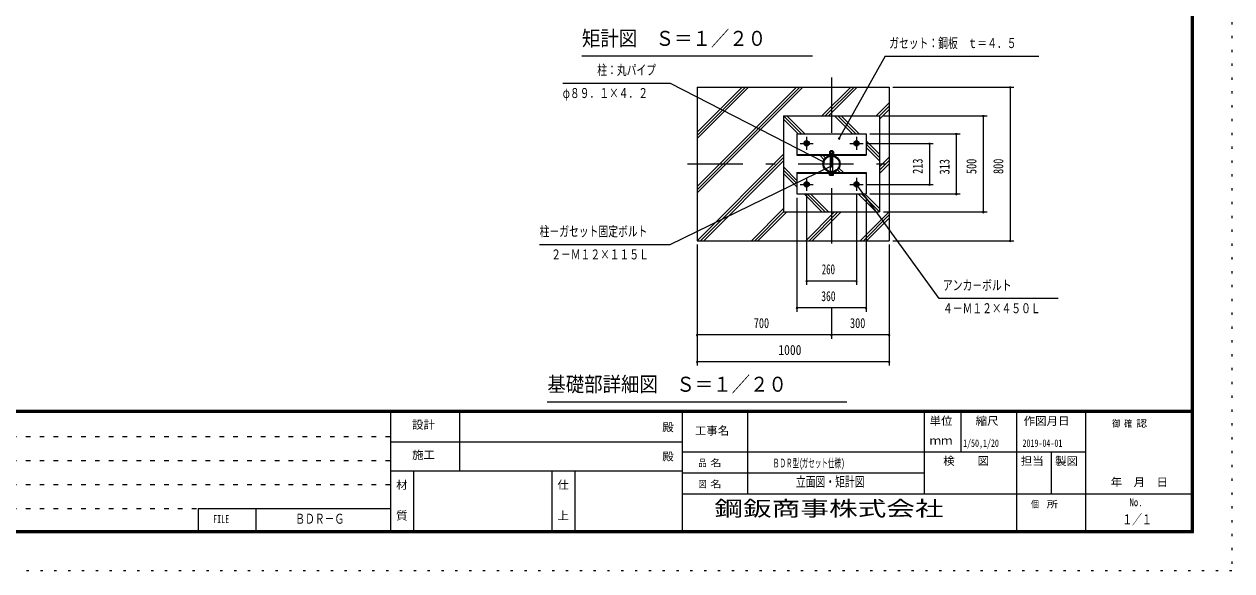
# Model space of a CAD drawing. Units: millimetres, scale not verified, with parts at other scales. Extents: x -25339 to 25345, y -10500 to 10500.
# Drawn here: x 9623 to 25345, y -10500 to -3387 of the extents above; entities that cross this region are included whole.
import ezdxf
from ezdxf.enums import TextEntityAlignment as Align

# ---------------------------------------------------------------- set-up
doc = ezdxf.new("R2010")
doc.units = ezdxf.units.MM
doc.header["$LTSCALE"] = 60
for name, pattern in [('USER1', [3, 1, -2]), ('USER3', [24, 12, -5, 2, -5]), ('USER4', [3, 0.5, -2.5])]:
    doc.linetypes.add(name, pattern=pattern)
doc.layers.add('0-1_0-F', color=7, linetype='Continuous')
doc.layers.add('0-E_2-5DIM', color=7, linetype='Continuous')
for name, color, linetype, lineweight in [('0-6_2-02BOLD', 7, 'Continuous', 18), ('0-8_2-22CENTER', 3, 'USER3', 18), ('0-9_2-42THIN', 4, 'Continuous', 18), ('0-A_2-52DIM', 3, 'Continuous', 18), ('0-B_2-62HATCH', 2, 'Continuous', 18), ('0-C_F-F', 5, 'Continuous', 18), ('0-D_F-E_J_ADD', 5, 'USER4', 18)]:
    doc.layers.add(name, color=color, linetype=linetype, lineweight=lineweight)
doc.styles.add('ＭＳ ゴシック', font='')
doc.styles.get('ＭＳ ゴシック').set_extended_font_data('MS Gothic')

msp = doc.modelspace()

# ---------------------------------------------------------------- linework, layer by layer
at = {"layer": '0-6_2-02BOLD'}
for p, q in [((18384.04, -4205.07), (20884.04, -4205.07)), ((20884.04, -4205.07), (20884.04, -6205.07)), ((19509.04, -4580.07), (20759.04, -4580.07)), ((20759.04, -4580.07), (20759.04, -5830.07)), ((19684.04, -4813.82), (19684.04, -5093.82)), ((19684.04, -4813.82), (20584.05, -4813.82)), ((20584.05, -4813.82), (20584.05, -5093.82)), ((19796.78, -4917.57), (19821.31, -4917.57)), ((19821.31, -4917.57), (19833.58, -4938.82)), ((19833.58, -4938.82), (19821.31, -4960.07)), ((20446.77, -4917.57), (20471.31, -4917.57)), ((20471.31, -4917.57), (20483.58, -4938.82)), ((20483.58, -4938.82), (20471.31, -4960.07)), ((19684.04, -5082.57), (20584.05, -5082.57)), ((19684.04, -5093.82), (20584.05, -5093.82)), ((20104.05, -5076.82), (20104.05, -5082.57)), ((20107.17, -5069.32), (20160.92, -5069.32)), ((20107.17, -5069.32), (20107.17, -5076.82)), ((20109.51, -5046.58), (20113.42, -5044.32)), ((20109.51, -5046.58), (20109.51, -5069.32)), ((20113.42, -5044.32), (20154.67, -5044.32)), ((20119.05, -5037.24), (20124.04, -5032.24)), ((20119.05, -5037.24), (20149.04, -5037.24)), ((20119.05, -5044.32), (20119.05, -5037.24)), ((20119.05, -5304.82), (20119.05, -5105.32)), ((20119.05, -5141.49), (20149.04, -5141.49)), ((20121.77, -5046.58), (20121.77, -5069.32)), ((20126.54, -5076.82), (20134.04, -5069.32)), ((20134.04, -5076.82), (20141.54, -5069.32)), ((20146.31, -5046.58), (20146.31, -5069.32)), ((20149.04, -5044.32), (20149.04, -5037.24)), ((20149.04, -5304.82), (20149.04, -5105.32)), ((20160.92, -5069.32), (20160.92, -5076.82)), ((19684.04, -5316.32), (19684.04, -5596.32)), ((19684.04, -5316.32), (20584.05, -5316.32)), ((19684.04, -5327.57), (20584.05, -5327.57)), ((20104.05, -5333.32), (20104.05, -5327.57)), ((20109.51, -5351.06), (20109.51, -5333.32)), ((20121.77, -5351.06), (20121.77, -5333.32)), ((20146.31, -5351.06), (20146.31, -5333.32)), ((20158.58, -5351.06), (20158.58, -5333.32)), ((20584.05, -5316.32), (20584.05, -5596.32)), ((19796.78, -5450.07), (19821.31, -5450.07)), ((19821.31, -5450.07), (19833.58, -5471.32)), ((19833.58, -5471.32), (19821.31, -5492.57)), ((20109.51, -5351.06), (20113.42, -5353.32)), ((20113.42, -5353.32), (20154.67, -5353.32)), ((20154.67, -5353.32), (20158.58, -5351.06)), ((20446.77, -5450.07), (20434.5, -5471.32)), ((20434.5, -5471.32), (20446.77, -5492.57)), ((20446.77, -5492.57), (20471.31, -5492.57)), ((19684.04, -5596.32), (20584.05, -5596.32))]:
    msp.add_line(p, q, dxfattribs=at)
for points in [[(18384.04, -4205.07), (18384.04, -6205.07), (20884.04, -6205.07)], [(19509.04, -4580.07), (19509.04, -5830.07), (20759.04, -5830.07)], [(19796.78, -4917.57), (19784.51, -4938.82), (19796.78, -4960.07), (19821.31, -4960.07)], [(20446.77, -4917.57), (20434.5, -4938.82), (20446.77, -4960.07), (20471.31, -4960.07)], [(20104.05, -5076.82), (20164.04, -5076.82), (20164.04, -5082.57)], [(20124.04, -5032.24), (20144.05, -5032.24), (20149.04, -5037.24)], [(20154.67, -5044.32), (20158.58, -5046.58), (20158.58, -5069.32)], [(20104.05, -5333.32), (20164.04, -5333.32), (20164.04, -5327.57)], [(19796.78, -5450.07), (19784.51, -5471.32), (19796.78, -5492.57), (19821.31, -5492.57)], [(20446.77, -5450.07), (20471.31, -5450.07), (20483.58, -5471.32), (20471.31, -5492.57)]]:
    msp.add_lwpolyline(points, dxfattribs=at)
for centre, radius in [((19809.05, -4938.82), 35), ((19809.05, -4938.82), 26.88), ((19809.05, -4938.82), 20.62), ((19809.05, -4938.82), 15), ((20459.04, -4938.82), 35), ((20459.04, -4938.82), 26.88), ((20459.04, -4938.82), 20.62), ((20459.04, -4938.82), 15), ((20134.04, -5205.07), 111.38), ((20134.04, -5205.07), 100.88), ((19809.05, -5471.32), 35), ((19809.05, -5471.32), 26.88), ((19809.05, -5471.32), 20.62), ((19809.05, -5471.32), 15), ((20459.04, -5471.32), 35), ((20459.04, -5471.32), 26.88), ((20459.04, -5471.32), 20.62), ((20459.04, -5471.32), 15)]:
    msp.add_circle(centre, radius, dxfattribs=at)
for centre, radius, start, end in [((20115.64, -5053.78), 9.46, 49.5701, 90), ((20134.04, -5078.76), 34.45, 69.13593, 110.86406), ((20152.45, -5053.78), 9.46, 90, 130.42989), ((20115.64, -5343.86), 9.46, 270, 310.42989), ((20134.04, -5318.87), 34.45, 249.13593, 290.86406), ((20152.45, -5343.86), 9.46, 229.5701, 270)]:
    msp.add_arc(centre, radius, start, end, dxfattribs=at)
at = {"layer": '0-8_2-22CENTER'}
for p, q in [((20134.04, -4080.07), (20134.04, -6330.07)), ((19809.05, -4853.46), (19809.05, -5024.18)), ((20459.04, -4853.46), (20459.04, -5024.18)), ((19723.68, -4938.82), (19894.4, -4938.82)), ((20373.68, -4938.82), (20544.41, -4938.82)), ((18259.04, -5205.07), (21009.04, -5205.07)), ((19723.68, -5471.32), (19894.4, -5471.32)), ((19809.05, -5385.96), (19809.05, -5556.68)), ((20373.68, -5471.32), (20544.41, -5471.32)), ((20459.04, -5385.96), (20459.04, -5556.68))]:
    msp.add_line(p, q, dxfattribs=at)
at = {"layer": '0-9_2-42THIN'}
for p, q in [((20119.05, -5147.99), (20122.79, -5141.49)), ((20122.79, -5044.32), (20122.79, -5033.49)), ((20122.79, -5141.49), (20122.79, -5104.82)), ((20145.3, -5044.32), (20145.3, -5033.49)), ((20145.3, -5141.49), (20145.3, -5104.82)), ((20145.3, -5141.49), (20149.04, -5147.99))]:
    msp.add_line(p, q, dxfattribs=at)
for centre in [(19809.05, -4938.82), (20459.04, -4938.82), (19809.05, -5471.32), (20459.04, -5471.32)]:
    msp.add_circle(centre, 11.25, dxfattribs=at)
at = {"layer": '0-A_2-52DIM'}
for p, q in [((19884.05, -3805.07), (16884.05, -3805.07)), ((20834.05, -3805.07), (20232.82, -4871.48)), ((20834.04, -3805.07), (22834.04, -3805.07)), ((16634.04, -4155.07), (18034.04, -4155.07)), ((18034.04, -4155.07), (20030.58, -5179.76)), ((20934.04, -4205.07), (22509.04, -4205.07)), ((22469.04, -4205.07), (22449.04, -4205.07)), ((22459.04, -4205.07), (22459.04, -6205.07)), ((20809.04, -4580.07), (22159.04, -4580.07)), ((22119.04, -4580.07), (22099.04, -4580.07)), ((22109.04, -4580.07), (22109.04, -5830.07)), ((20242.82, -4871.49), (20222.82, -4871.49)), ((20634.05, -4813.82), (21809.04, -4813.82)), ((21769.04, -4813.82), (21749.04, -4813.82)), ((21759.04, -5596.32), (21759.04, -4813.82)), ((20594.41, -4938.82), (21459.04, -4938.82)), ((21419.04, -4938.82), (21399.04, -4938.82)), ((21409.04, -4938.82), (21409.04, -5471.32)), ((20040.58, -5179.76), (20020.58, -5179.76)), ((18034.04, -6255.07), (20126, -5235.59)), ((20136, -5235.59), (20116, -5235.59)), ((20473.84, -5476.51), (20453.84, -5476.51)), ((21534.05, -6955.07), (20463.84, -5476.51)), ((20594.41, -5471.32), (21459.04, -5471.32)), ((21419.04, -5471.32), (21399.04, -5471.32)), ((19684.04, -5646.32), (19684.04, -7130.07)), ((19809.05, -5606.68), (19809.05, -6780.07)), ((20459.04, -5606.68), (20459.04, -6780.07)), ((20584.05, -5646.32), (20584.05, -7130.07)), ((20634.05, -5596.32), (21809.04, -5596.32)), ((21769.04, -5596.32), (21749.04, -5596.32)), ((20809.04, -5830.07), (22159.04, -5830.07)), ((22119.04, -5830.07), (22099.04, -5830.07)), ((16334.04, -6255.07), (18034.04, -6255.07)), ((18384.04, -6255.07), (18384.04, -7830.07)), ((20884.04, -6255.07), (20884.04, -7830.07)), ((20934.04, -6205.07), (22509.04, -6205.07)), ((22469.04, -6205.07), (22449.04, -6205.07)), ((19819.05, -6730.07), (19799.05, -6730.07)), ((20459.04, -6730.07), (19809.05, -6730.07)), ((20469.04, -6730.07), (20449.04, -6730.07)), ((23084.04, -6955.07), (21534.05, -6955.07)), ((19694.04, -7080.07), (19674.04, -7080.07)), ((20584.05, -7080.07), (19684.04, -7080.07)), ((20134.04, -7080.07), (20134.04, -7480.07)), ((20594.05, -7080.07), (20574.05, -7080.07)), ((18394.04, -7430.07), (18374.04, -7430.07)), ((20884.04, -7430.07), (18384.04, -7430.07)), ((20144.04, -7430.07), (20124.04, -7430.07)), ((20894.04, -7430.07), (20874.04, -7430.07)), ((18394.04, -7780.07), (18374.04, -7780.07)), ((20884.04, -7780.07), (18384.04, -7780.07)), ((20894.04, -7780.07), (20874.04, -7780.07)), ((20334.04, -8305.07), (16434.04, -8305.07))]:
    msp.add_line(p, q, dxfattribs=at)
for centre in [(22459.04, -4205.07), (22109.04, -4580.07), (20232.82, -4871.49), (21759.04, -4813.82), (21409.04, -4938.82), (20030.58, -5179.76), (20126, -5235.59), (20463.84, -5476.51), (21409.04, -5471.32), (21759.04, -5596.32), (22109.04, -5830.07), (22459.04, -6205.07), (19809.05, -6730.07), (20459.04, -6730.07), (19684.04, -7080.07), (20584.05, -7080.07), (18384.04, -7430.07), (20134.04, -7430.07), (20884.04, -7430.07), (18384.04, -7780.07), (20884.04, -7780.07)]:
    msp.add_arc(centre, 10, 180, 0, dxfattribs=at)
at = {"layer": '0-B_2-62HATCH'}
for p, q in [((18384.04, -5583.28), (19762.26, -4205.07)), ((18384.04, -5540.86), (19719.83, -4205.07)), ((18384.04, -5498.43), (19677.4, -4205.07)), ((18384.04, -4876.18), (19055.15, -4205.07)), ((18384.04, -4833.75), (19012.73, -4205.07)), ((18384.04, -4791.32), (18970.3, -4205.07)), ((20009.51, -4580.07), (20384.51, -4205.07)), ((20051.94, -4580.07), (20426.94, -4205.07)), ((20094.36, -4580.07), (20469.37, -4205.07)), ((20716.62, -4580.07), (20884.04, -4412.64)), ((20759.04, -4580.07), (20884.04, -4455.07)), ((20759.04, -4622.5), (20884.04, -4497.5)), ((19509.04, -4580.07), (19742.8, -4813.82)), ((19509.04, -4622.49), (19700.37, -4813.82)), ((19551.47, -4580.07), (19785.22, -4813.82)), ((20173.73, -4580.07), (20407.47, -4813.82)), ((20216.15, -4580.07), (20449.9, -4813.82)), ((20258.58, -4580.07), (20492.33, -4813.82)), ((20584.05, -4905.54), (20759.04, -5080.54)), ((20584.05, -4947.96), (20759.04, -5122.96)), ((20584.05, -4990.39), (20759.04, -5165.39)), ((18384.51, -6205.07), (19509.04, -5080.54)), ((18426.94, -6205.07), (19509.04, -5122.96)), ((18469.36, -6205.07), (19509.04, -5165.39)), ((19980.37, -5093.82), (20036.99, -5150.44)), ((20022.79, -5093.82), (20055.29, -5126.32)), ((20065.22, -5093.82), (20079.41, -5108.01)), ((20759.04, -5244.75), (20884.04, -5119.75)), ((20759.04, -5287.18), (20884.04, -5162.18)), ((19509.04, -5244.75), (19684.04, -5419.75)), ((19509.04, -5287.17), (19684.04, -5462.18)), ((19509.04, -5329.6), (19684.04, -5504.6)), ((20188.67, -5302.13), (20202.87, -5316.32)), ((20212.8, -5283.82), (20245.29, -5316.32)), ((20231.1, -5259.7), (20287.72, -5316.32)), ((20759.04, -5329.6), (20884.04, -5204.6)), ((19775.76, -5596.32), (20009.51, -5830.07)), ((19818.19, -5596.32), (20051.94, -5830.07)), ((19860.61, -5596.32), (20094.36, -5830.07)), ((20482.87, -5596.32), (20716.62, -5830.07)), ((20525.29, -5596.32), (20759.04, -5830.07)), ((20567.72, -5596.32), (20759.04, -5787.64)), ((19091.62, -6205.07), (19509.04, -5787.64)), ((19134.05, -6205.07), (19509.05, -5830.07)), ((19176.47, -6205.07), (19551.47, -5830.07)), ((19798.72, -6205.07), (20173.73, -5830.07)), ((19841.15, -6205.07), (20216.15, -5830.07)), ((19883.58, -6205.07), (20258.58, -5830.07)), ((20505.83, -6205.07), (20884.04, -5826.86)), ((20548.26, -6205.07), (20884.04, -5869.28)), ((20590.69, -6205.07), (20884.04, -5911.71))]:
    msp.add_line(p, q, dxfattribs=at)
at = {"layer": '0-C_F-F'}
for p, q in [((24822.96, -9977.5), (24822.96, 10077.5)), ((24825.45, -9980), (24825.45, 10080)), ((24827.96, -9982.5), (24827.96, 10082.5)), ((24832.96, -9987.5), (24832.96, 10087.5)), ((24837.95, -9992.5), (24837.95, 10092.5)), ((24842.95, -9997.5), (24842.95, 10097.5)), ((24845.46, -10000), (24845.46, 10100)), ((24820.45, -8415), (-3829.54, -8415)), ((24820.45, -8417.5), (-3829.54, -8417.5)), ((24820.45, -8420), (-3829.54, -8420)), ((24820.45, -8422.5), (-3829.54, -8422.5)), ((24820.45, -8425), (-3829.54, -8425)), ((24820.45, -8427.5), (-3829.54, -8427.5)), ((24820.45, -8430), (-3829.54, -8430)), ((24820.45, -8432.5), (-3829.54, -8432.5)), ((24820.45, -8435), (-3829.54, -8435)), ((24820.45, -8437.5), (-3829.54, -8437.5)), ((24820.45, -8440), (-3829.54, -8440)), ((14395.46, -10000), (14395.46, -8440)), ((15295.46, -9200), (15295.46, -8440)), ((18195.46, -10000), (18195.46, -8440)), ((19045.46, -9500), (19045.46, -8440)), ((21345.46, -9500), (21345.46, -8440)), ((21820.46, -8950), (21820.46, -8440)), ((22545.46, -10000), (22545.46, -8440)), ((23445.46, -10000), (23445.46, -8440)), ((14395.46, -8820), (18195.46, -8820)), ((18195.46, -8950), (23445.46, -8950)), ((22995.46, -9500), (22995.46, -8950)), ((14395.46, -9200), (18195.46, -9200)), ((14695.46, -10000), (14695.46, -9200)), ((16495.46, -10000), (16495.46, -9200)), ((16795.46, -10000), (16795.46, -9200)), ((18195.46, -9225), (21345.46, -9225)), ((18195.46, -9500), (24845.46, -9500)), ((11887.46, -9688), (14395.46, -9688)), ((11887.46, -9688), (11887.46, -10000)), ((12637.46, -9688), (12637.46, -10000)), ((-3854.54, -10000), (24845.46, -10000)), ((-3852.04, -9997.5), (24842.95, -9997.5)), ((-3847.04, -9992.5), (24837.95, -9992.5)), ((-3842.04, -9987.5), (24832.96, -9987.5)), ((-3837.04, -9982.5), (24827.96, -9982.5)), ((-3834.54, -9980), (24825.45, -9980)), ((-3832.04, -9977.5), (24822.96, -9977.5))]:
    msp.add_line(p, q, dxfattribs=at)
at = {"layer": '0-C_F-F', "color": 6, "linetype": 'USER1'}
for p, q in [((-3854.54, -8752), (14395.46, -8752)), ((-3854.54, -9064), (14395.46, -9064)), ((-3854.54, -9376), (14395.46, -9376)), ((-3854.54, -9688), (11887.46, -9688))]:
    msp.add_line(p, q, dxfattribs=at)
at = {"layer": '0-C_F-F'}
for points in [[(-3849.54, 10095), (-3849.54, -9995), (24840.45, -9995), (24840.45, 10095)], [(-3844.54, 10090), (-3844.54, -9990), (24835.46, -9990), (24835.46, 10090)], [(-3839.54, 10085), (-3839.54, -9985), (24830.45, -9985), (24830.45, 10085)], [(-3829.54, 10075), (-3829.54, -9975), (24820.45, -9975), (24820.45, 10075)]]:
    msp.add_lwpolyline(points, dxfattribs=at)
at = {"layer": '0-D_F-E_J_ADD'}
for p, q in [((25345.46, 10500), (25345.46, -10500)), ((25345.46, -10500), (-4354.54, -10500))]:
    msp.add_line(p, q, dxfattribs=at)

# ---------------------------------------------------------------- texts
at = {"layer": '0-1_0-F', "style": 'ＭＳ ゴシック'}
for s, height, width, p in [('1/50,1/20', 97.68, 0.65, (21846.64, -8916.7)), ('2019-04-01', 97.68, 0.65, (22620.46, -8916.7)), ('ＢＤＲ型(', 110.7, 0.55, (19370.46, -9187.5)), ('ガセット仕様)', 110.7, 0.55, (19746.23, -9187.5)), ('立面図・矩計図', 130.2, 0.7, (19670.46, -9444.74)), ('１／１', 130.2, 0.7, (23920.46, -9934.49)), ('ＢＤＲ－Ｇ', 130.2, 0.7, (13152.05, -9926.24))]:
    msp.add_text(s, height=height, dxfattribs=dict(at, width=width)).set_placement(p, align=Align.BOTTOM_LEFT)
at = {"layer": '0-A_2-52DIM', "color": 7, "style": 'ＭＳ ゴシック'}
for s, height, width, p in [('矩計図\u3000Ｓ＝１／２０', 195.4, 0.9, (16884.05, -3728.42)), ('ガセット：鋼板\u3000ｔ＝４．５', 130.2, 0.7, (20884.04, -3737.3)), ('柱：丸パイプ', 130.2, 0.7, (17084.04, -4087.3)), ('φ８９．１×４．２', 130.2, 0.7, (16634.04, -4387.31)), ('柱－ガセット固定ボルト', 130.2, 0.7, (16334.04, -6187.31)), ('２－Ｍ１２×１１５Ｌ', 130.2, 0.7, (16484.04, -6487.31)), ('260', 130.2, 0.65, (20006.77, -6680.07)), ('アンカ－ボルト', 130.2, 0.7, (21584.04, -6887.3)), ('360', 130.2, 0.7, (20000.33, -7030.07)), ('４－Ｍ１２×４５０Ｌ', 130.2, 0.7, (21584.04, -7187.3)), ('700', 130.2, 0.75, (19122.04, -7380.07)), ('300', 130.2, 0.75, (20374.94, -7380.07)), ('1000', 130.2, 0.85, (19441.24, -7730.07)), ('基礎部詳細図\u3000Ｓ＝１／２０', 195.4, 0.9, (16434.04, -8228.42))]:
    msp.add_text(s, height=height, dxfattribs=dict(at, width=width)).set_placement(p, align=Align.BOTTOM_LEFT)
at = {"layer": '0-A_2-52DIM', "color": 7, "style": 'ＭＳ ゴシック', "width": 0.75}
for s, p in [('213', (21359.04, -5335.02)), ('313', (21709.04, -5342.07)), ('500', (22059.04, -5337.51)), ('800', (22409.04, -5336.48))]:
    msp.add_text(s, height=130.2, rotation=90, dxfattribs=at).set_placement(p, align=Align.BOTTOM_LEFT)
at = {"layer": '0-C_F-F', "color": 7, "style": 'ＭＳ ゴシック'}
for s, height, width, p in [('単位', 104.2, 1.05, (21410.46, -8633.29)), ('縮尺', 104.2, 1.05, (22010.46, -8633.29)), ('作図月日', 104.2, 1.05, (22634.35, -8634.31)), ('設計', 104.2, 1.05, (14672.96, -8683.83)), ('殿', 104.2, 1.05, (17930.46, -8715.79)), ('工事名', 104.2, 1.05, (18355.46, -8760.79)), ('御 ', 88.56, 0.85, (23788.21, -8654.43)), ('確 ', 88.56, 0.85, (23942.6, -8654.43)), ('認', 88.56, 1.2, (24096.98, -8654.43)), ('ｍｍ', 104.2, 1.05, (21410.46, -8888.29)), ('施工', 104.2, 1.05, (14672.96, -9075.79)), ('殿', 104.2, 1.05, (17930.46, -9095.79)), ('品 ', 88.56, 0.85, (18401.71, -9167.5)), ('名', 88.56, 1.2, (18556.09, -9167.5)), ('検\u3000\u3000図', 104.2, 1.05, (21587.96, -9153.29)), ('担当', 104.2, 1.05, (22597.96, -9153.29)), ('製図', 104.2, 1.05, (23043.94, -9155.74)), ('材', 104.2, 1.05, (14465.46, -9465.79)), ('仕', 104.2, 1.05, (16565.46, -9465.79)), ('図 ', 88.56, 0.85, (18401.71, -9442.5)), ('名', 88.56, 1.2, (18556.09, -9442.5)), ('\u3000年\u3000月\u3000日', 104.2, 1.05, (23619.2, -9430.22)), ('個  ', 88.56, 0.85, (22730.46, -9705)), ('所', 88.56, 1.2, (22936.31, -9705)), ('No.', 104.2, 0.8, (24012.96, -9690.79)), ('質', 104.2, 1.05, (14465.46, -9865.79)), ('上', 104.2, 1.05, (16565.46, -9865.79)), ('FILE', 104.2, 0.7, (12083.71, -9909.79))]:
    msp.add_text(s, height=height, dxfattribs=dict(at, width=width)).set_placement(p, align=Align.BOTTOM_LEFT)
at = {"layer": '0-E_2-5DIM', "style": 'ＭＳ ゴシック', "width": 1.4}
msp.add_text('鋼鈑商事株式会社', height=195.4, dxfattribs=at).set_placement((18608.67, -9845.37), align=Align.BOTTOM_LEFT)

doc.saveas('drawing.dxf')
